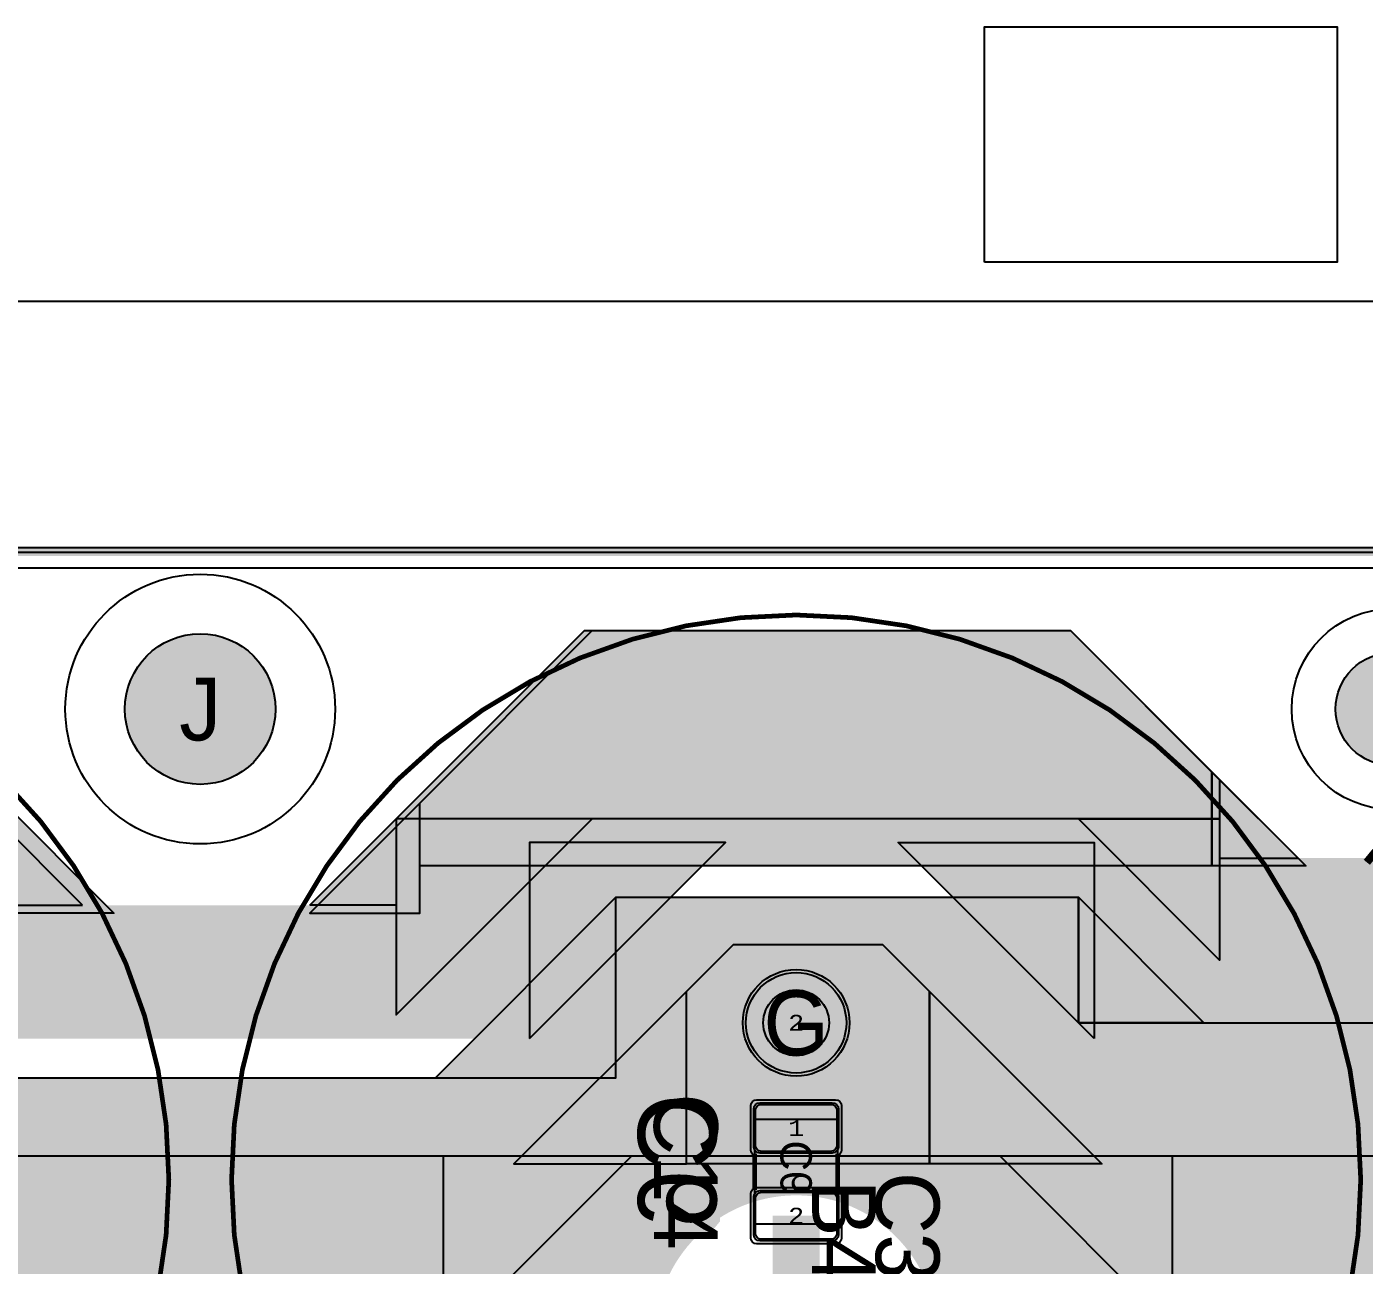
# Model space of a CAD drawing. Extents: x -2 to 260, y -54 to 137.
# Drawn here: x 102.47 to 145.11, y 97.27 to 136.75 of the extents above; entities that cross this region are included whole.
import ezdxf
from ezdxf.enums import TextEntityAlignment as Align

# ---------------------------------------------------------------- set-up
doc = ezdxf.new("R2010")
doc.units = 0
doc.header["$MEASUREMENT"] = 0
for name, color, linetype in [('ASSEMBLY_OUTLINES_BTM', 191, 'CONTINUOUS'), ('ASSEMBLY_OUTLINES_TOP', 102, 'CONTINUOUS'), ('ASSEMBLY_PART_NUMBERS_BTM', 191, 'CONTINUOUS'), ('ASSEMBLY_PART_NUMBERS_TOP', 102, 'CONTINUOUS'), ('ASSEMBLY_REF_DES_BTM', 191, 'CONTINUOUS'), ('ASSEMBLY_REF_DES_TOP', 102, 'CONTINUOUS'), ('BOARD_OUTLINE', 10, 'CONTINUOUS'), ('DRILL_DRAWING', 21, 'CONTINUOUS'), ('GENERATED_SILKSCREEN_BTM', 255, 'CONTINUOUS'), ('GENERATED_SILKSCREEN_TOP', 140, 'CONTINUOUS'), ('MANUFACTURING_OUTLINES', 10, 'CONTINUOUS'), ('MOUNTING_HOLE_PADS_LAYER14', 150, 'CONTINUOUS'), ('MOUNTING_HOLE_PADS_LAYER15', 230, 'CONTINUOUS'), ('MOUNTING_HOLES_LAYER_BOT17', 42, 'CONTINUOUS'), ('MOUNTING_HOLES_LAYER_TOP', 42, 'CONTINUOUS'), ('PART_HOLES_LAYER_BOTTOM', 30, 'CONTINUOUS'), ('PART_HOLES_LAYER_TOP', 30, 'CONTINUOUS'), ('PART_PADS_LAYER_BOTTOM', 230, 'CONTINUOUS'), ('PART_PADS_LAYER_TOP', 150, 'CONTINUOUS'), ('PART_PADS_SMD_BTM', 230, 'CONTINUOUS'), ('PIN_NUMBERS_BTM', 8, 'CONTINUOUS'), ('PIN_NUMBERS_TOP', 8, 'CONTINUOUS'), ('PLACEMENT_OUTLINES_BTM', 222, 'CONTINUOUS'), ('PLACEMENT_OUTLINES_TOP', 130, 'CONTINUOUS'), ('PLANE_DATA_LAYER_BOTTOM', 230, 'CONTINUOUS'), ('PLANE_DATA_LAYER_TOP', 150, 'CONTINUOUS'), ('PLANE_SHAPES_LAYER_BOTTOM', 230, 'CONTINUOUS'), ('PLANE_SHAPES_LAYER_TOP', 150, 'CONTINUOUS'), ('ROUTE_BORDER', 151, 'CONTINUOUS'), ('SILKSCREEN_OUTLINES_BTM', 211, 'CONTINUOUS'), ('SILKSCREEN_OUTLINES_TOP', 150, 'CONTINUOUS'), ('SILKSCREEN_REF_DES_BTM', 211, 'CONTINUOUS'), ('SOLDERMASK_PADS_BTM', 102, 'CONTINUOUS'), ('SOLDERMASK_PADS_TOP', 102, 'CONTINUOUS'), ('SOLDERPASTE_PADS_BTM', 254, 'CONTINUOUS'), ('TRACES_LAYER_BOTTOM', 230, 'CONTINUOUS')]:
    doc.layers.add(name, color=color, linetype=linetype)
doc.styles.add('COURIER_NEW', font='COUR.TTF')
doc.styles.add('VERIBEST_GERBER_0', font='txt')

msp = doc.modelspace()

# ---------------------------------------------------------------- hatches: boundary and pattern name
at = {"layer": 'MOUNTING_HOLES_LAYER_BOT17'}
h = msp.add_hatch(color=256, dxfattribs=at)
edge = h.paths.add_edge_path()
edge.add_arc((108, 115), 2.4, 0, 360)
h = msp.add_hatch(color=256, dxfattribs=at)
edge = h.paths.add_edge_path()
edge.add_arc((146, 115), 1.8, 0, 360)
at = {"layer": 'MOUNTING_HOLES_LAYER_TOP'}
h = msp.add_hatch(color=256, dxfattribs=at)
edge = h.paths.add_edge_path()
edge.add_arc((108, 115), 2.4, 0, 360)
h = msp.add_hatch(color=256, dxfattribs=at)
edge = h.paths.add_edge_path()
edge.add_arc((146, 115), 1.8, 0, 360)
at = {"layer": 'PART_HOLES_LAYER_BOTTOM'}
h = msp.add_hatch(color=256, dxfattribs=at)
edge = h.paths.add_edge_path()
edge.add_arc((127, 105), 1.05, 0, 360)
at = {"layer": 'PART_HOLES_LAYER_TOP'}
h = msp.add_hatch(color=256, dxfattribs=at)
edge = h.paths.add_edge_path()
edge.add_arc((127, 105), 1.05, 0, 360)
at = {"layer": 'PLANE_DATA_LAYER_BOTTOM'}
h = msp.add_hatch(color=256, dxfattribs=at)
h.paths.add_polyline_path([(223.75, 117.718438), (223.749998, 107.53156), (223.749998, 107.531559, -0.198909956), (223.72768, 107.477678), (219.772322, 103.52232, -0.198913366), (219.71844, 103.500002), (199.53156, 103.500002, -0.198913366), (199.477678, 103.52232), (191.500002, 111.499998, 0.207684346), (191.499996, 111.5), (156.250004, 111.5, 0.207684346), (156.249998, 111.499998), (151.772321, 107.022318, -0.198913366), (151.718439, 107), (140.531562, 107, -0.198913366), (140.47768, 107.022318), (136.000002, 111.499998, 0.207684346), (135.999996, 111.5), (120.500004, 111.5, 0.207684346), (120.499998, 111.499998), (114.272321, 105.272318, -0.198913366), (114.218439, 105.25), (101.531562, 105.25, -0.198913366), (101.47768, 105.272318), (95.250002, 111.499998, 0.207684346), (95.249996, 111.5), (80.500004, 111.5, 0.207684346), (80.499998, 111.499998), (75.772321, 106.772318, -0.198913366), (75.718439, 106.75), (64.531562, 106.75, -0.198913366), (64.47768, 106.772318), (59.750002, 111.499998, 0.207684346), (59.749996, 111.5), (19.250004, 111.5, 0.207684346), (19.249998, 111.499998), (10.500002, 102.750002), (10.5, 102.749996), (10.5, 33.000004), (10.500003, 32.999999), (15.749998, 27.750002, 0.207684346), (15.750004, 27.75), (78.46844, 27.749998, -0.198913366), (78.522322, 27.72768), (82.72768, 23.522322, -0.198909956), (82.749998, 23.468441), (82.749998, 23.46844), (82.75, 12.5762, -0.414213562), (82.6738, 12.5), (79.5762, 12.5, -0.414213562), (79.5, 12.5762), (79.5, 17.499996), (79.499997, 17.500001), (76.000002, 20.999998, 0.207684346), (75.999996, 21), (10.53156, 21.000002, -0.198913366), (10.477678, 21.02232), (4.52232, 26.977678, -0.198909956), (4.500002, 27.031559), (4.500002, 103.718441, -0.198909956), (4.52232, 103.772322), (18.227678, 117.47768, -0.198913366), (18.28156, 117.499998), (59.71844, 117.499998, -0.198913366), (59.772322, 117.47768), (66.999998, 110.250002, 0.207684346), (67.000004, 110.25), (73.249996, 110.25, 0.207684346), (73.250002, 110.250002), (80.477678, 117.47768, -0.198913366), (80.53156, 117.499998), (95.46844, 117.499998, -0.198913366), (95.522322, 117.47768), (104.249998, 108.750002, 0.207684346), (104.250004, 108.75), (111.499996, 108.75, 0.207684346), (111.500002, 108.750002), (120.227678, 117.47768, -0.198913366), (120.28156, 117.499998), (135.71844, 117.499998, -0.198913366), (135.772322, 117.47768), (142.999998, 110.250002, 0.207684346), (143.000004, 110.25), (149.249996, 110.25, 0.207684346), (149.250002, 110.250002), (156.477678, 117.47768, -0.198913366), (156.53156, 117.499998), (192.46844, 117.499998, -0.198913366), (192.522322, 117.47768), (201.249998, 108.750002, 0.207684346), (201.250004, 108.75), (208.999996, 108.75, 0.207684346), (209.000002, 108.750002), (211.499998, 111.249998), (211.5, 111.250004), (211.500002, 117.71844), (211.500002, 117.718441, -0.198909956), (211.52232, 117.772322), (212.477678, 118.72768, -0.198913366), (212.53156, 118.749998), (222.71844, 118.749998, -0.198913366), (222.772322, 118.72768), (223.727682, 117.77232, -0.198909956), (223.75, 117.718439)], flags=0)
h.paths.add_polyline_path([(81.82, 12.84, 0.414213562), (82.52, 13.54), (82.52, 14.84, 0.414213562), (81.82, 15.54), (80.52, 15.54, 0.414213562), (79.82, 14.84), (79.82, 13.54, 0.414213562), (80.52, 12.84)], flags=0)
h.paths.add_polyline_path([(81.82, 16.65, 0.414213562), (82.52, 17.35), (82.52, 18.65, 0.414213562), (81.82, 19.35), (80.52, 19.35, 0.414213562), (79.82, 18.65), (79.82, 17.35, 0.414213562), (80.52, 16.65)], flags=0)
h.paths.add_polyline_path([(81.82, 20.46, 0.414213562), (82.52, 21.16), (82.52, 22.46, 0.414213562), (81.82, 23.16), (80.52, 23.16, 0.414213562), (79.82, 22.46), (79.82, 21.16, 0.414213562), (80.52, 20.46)], flags=0)
h.paths.add_polyline_path([(216.15, 111, -1), (219.15, 111, -1)], flags=0)
h.paths.add_polyline_path([(216.15, 116.5, -1), (219.15, 116.5, -1)], flags=0)
h.paths.add_polyline_path([(220.35, 111, -1), (223.35, 111, -1)], flags=0)
h.paths.add_polyline_path([(220.35, 116.5, -1), (223.35, 116.5, -1)], flags=0)
h = msp.add_hatch(color=256, dxfattribs=at)
h.paths.add_polyline_path([(191.25, 106.968438), (191.249998, 96.03156), (191.249998, 96.031559, -0.198909956), (191.22768, 95.977678), (190.022322, 94.77232, -0.198913366), (189.96844, 94.750002), (177.031562, 94.75, -0.198913366), (176.97768, 94.772318), (171.000002, 100.749998, 0.207684346), (170.999996, 100.75), (166.9262, 100.75, -0.414213562), (166.85, 100.8262), (166.85, 102, 0.414213562), (166.15, 102.7), (163.85, 102.7, 0.414213562), (163.15, 102), (163.15, 100.8262, -0.414213562), (163.0738, 100.75), (159.250004, 100.75, 0.207684346), (159.249998, 100.749998), (153.772321, 95.272318, -0.198913366), (153.718439, 95.25), (139.031562, 95.25, -0.198913366), (138.97768, 95.272318), (133.500002, 100.749998, 0.207684346), (133.499996, 100.75), (128.893236, 100.75, -0.414213562), (128.817036, 100.8262), (128.817036, 100.826201, -0.073248693), (128.820272, 100.848171, 0.073250446), (128.85, 101.05), (128.85, 102.25, 0.414213562), (128.15, 102.95), (127.916493, 102.95, -0.803254448), (127.884402, 103.095313, 4.528129598), (126.115598, 103.095313, -0.803254448), (126.083507, 102.95), (125.85, 102.95, 0.414213562), (125.15, 102.25), (125.15, 101.05, 0.073250446), (125.179728, 100.848171, -0.073248693), (125.182964, 100.826201), (125.182964, 100.8262, -0.414213562), (125.106764, 100.75), (121.750004, 100.75, 0.207684346), (121.749998, 100.749998), (115.772321, 94.772318, -0.198913366), (115.718439, 94.75), (99.781562, 94.75, -0.198913366), (99.72768, 94.772318), (93.750002, 100.749998, 0.207684346), (93.749996, 100.75), (90.9262, 100.75, -0.414213562), (90.85, 100.8262), (90.85, 102, 0.414213562), (90.15, 102.7), (87.85, 102.7, 0.414213562), (87.15, 102), (87.15, 100.8262, -0.414213562), (87.0738, 100.75), (83.500004, 100.75, 0.207684346), (83.499998, 100.749998), (77.522321, 94.772318, -0.198913366), (77.468439, 94.75), (61.031562, 94.75, -0.198913366), (60.97768, 94.772318), (55.000002, 100.749998, 0.207684346), (54.999996, 100.75), (52.893236, 100.75, -0.414213562), (52.817036, 100.8262), (52.817036, 100.826201, -0.073248693), (52.820272, 100.848171, 0.073250446), (52.85, 101.05), (52.85, 102.25, 0.414213562), (52.15, 102.95), (51.916493, 102.95, -0.803254448), (51.884402, 103.095313, 4.528129598), (50.115598, 103.095313, -0.803254448), (50.083507, 102.95), (49.85, 102.95, 0.414213562), (49.15, 102.25), (49.15, 101.05, 0.073250446), (49.179728, 100.848171, -0.073248693), (49.182964, 100.826201), (49.182964, 100.8262, -0.414213562), (49.106764, 100.75), (46.500004, 100.75, 0.207684346), (46.499998, 100.749998), (39.250002, 93.500002), (39.25, 93.499996), (39.250003, 86.190265), (39.250003, 86.190264, -0.535776083), (39.144366, 86.11998, 1.502987551), (39.144365, 75.88002, -0.535776083), (39.250002, 75.809736), (39.250002, 75.809735), (39.25, 69.000004), (39.250003, 68.999999), (46.999998, 61.250002, 0.207684346), (47.000004, 61.25), (49.0738, 61.25, -0.414213562), (49.15, 61.1738), (49.15, 60, 0.414213562), (49.85, 59.3), (52.15, 59.3, 0.414213562), (52.85, 60), (52.85, 61.173799, -0.414213562), (52.9262, 61.249999), (64.449099, 61.249998), (64.96844, 61.249998, -0.198913366), (65.022322, 61.22768), (79.22768, 47.022322, -0.198909956), (79.249998, 46.968441), (79.249998, 46.96844), (79.25, 32.8262, -0.414213562), (79.1738, 32.75), (16.78156, 32.750002, -0.198913366), (16.727678, 32.77232), (14.02232, 35.477678, -0.198909956), (14.000002, 35.531559), (14.000002, 100.71844, -0.198909956), (14.02232, 100.772321), (22.227678, 108.97768, -0.198913366), (22.28156, 108.999998), (58.71844, 108.999998, -0.198913366), (58.772322, 108.97768), (63.499998, 104.250002, 0.207684346), (63.500004, 104.25), (76.249996, 104.25, 0.207684346), (76.250002, 104.250002), (80.977679, 108.977682, -0.198913366), (81.031561, 109), (94.718438, 109, -0.198913366), (94.77232, 108.977682), (100.499998, 103.250002, 0.207684346), (100.500004, 103.25), (115.499996, 103.25, 0.207684346), (115.500002, 103.250002), (121.227679, 108.977682, -0.198913366), (121.281561, 109), (135.968438, 109, -0.198913366), (136.02232, 108.977682), (139.999998, 105.000002, 0.207684346), (140.000004, 105), (152.249996, 105, 0.207684346), (152.250002, 105.000002), (156.227679, 108.977682, -0.198913366), (156.281561, 109), (162.9, 109), (189.21844, 108.999998, -0.198913366), (189.272322, 108.97768), (191.227682, 107.02232, -0.198909956), (191.25, 106.968439)], flags=0)
h.paths.add_polyline_path([(30, 40, -1), (41, 40, -1)], flags=0)
h.paths.add_polyline_path([(48.9, 57, -1), (53.1, 57, -1)], flags=0)
h.paths.add_polyline_path([(64.449099, 48, -1), (75.550901, 48, -1)], flags=0)
h.paths.add_polyline_path([(86.9, 105, -1), (91.1, 105, -1)], flags=0)
h.paths.add_polyline_path([(162.9, 105, -1), (167.1, 105, -1)], flags=0)
for points in [[(127, 105), (125.461194, 106.538806)], [(127, 105), (128.538806, 106.538806)], [(127, 105), (125.368488, 103.559856)], [(127, 105), (128.631512, 103.559856)], [(126.025, 102.075), (125.301144, 102.798856)], [(127.975, 102.075), (128.698856, 102.798856)], [(126.025, 101.225), (125.0738, 101.179723)], [(127.975, 101.225), (128.9262, 101.179704)]]:
    msp.add_hatch(color=256, dxfattribs=at).paths.add_polyline_path(points, is_closed=False, flags=0)
at = {"layer": 'PLANE_DATA_LAYER_TOP'}
h = msp.add_hatch(color=256, dxfattribs=at)
h.paths.add_polyline_path([(236.500002, 105.531564, -0.198909956), (236.477684, 105.477683), (234.022322, 103.02232, -0.198913366), (233.96844, 103.000002), (184.281562, 103, -0.198913366), (184.22768, 103.022318), (177.250002, 109.999998, 0.207684346), (177.249996, 110), (161.750004, 110, 0.207684346), (161.749998, 109.999998), (156.272321, 104.522318, -0.198913366), (156.218439, 104.5), (136.531562, 104.5, -0.198913366), (136.47768, 104.522318), (131.000002, 109.999998, 0.207684346), (130.999996, 110), (124.000004, 110, 0.207684346), (123.999998, 109.999998), (118.522321, 104.522318, -0.198913366), (118.468439, 104.5), (98.781562, 104.5, -0.198913366), (98.72768, 104.522318), (93.250002, 109.999998, 0.207684346), (93.249996, 110), (86.000004, 110, 0.207684346), (85.999998, 109.999998), (80.522321, 104.522318, -0.198913366), (80.468439, 104.5), (60.781562, 104.5, -0.198913366), (60.72768, 104.522318), (54.250002, 110.999998, 0.207684346), (54.249996, 111), (28.000004, 111, 0.207684346), (27.999998, 110.999998), (19.000002, 102.000002), (19, 101.999996), (19, 43.500004), (19.000003, 43.499999), (27.749998, 34.750002, 0.207684346), (27.750004, 34.75), (81.96844, 34.749998, -0.198913366), (82.022322, 34.72768), (87.97768, 28.772322, -0.198909956), (87.999998, 28.718441), (87.999998, 28.71844), (88, 12.5762, -0.414213562), (87.9238, 12.5), (84.5762, 12.5, -0.414213562), (84.5, 12.5762), (84.5, 25.999996), (84.499997, 26.000001), (81.750002, 28.749998, 0.207684346), (81.749996, 28.75), (17.28156, 28.750002, -0.198913366), (17.227678, 28.77232), (11.27232, 34.727678, -0.198909956), (11.250002, 34.781559), (11.250002, 109.718441, -0.198909956), (11.27232, 109.772322), (18.977679, 117.477682, -0.198913366), (19.031561, 117.5), (60.46844, 117.499998, -0.198913366), (60.522322, 117.47768), (67.999998, 110.000002, 0.207684346), (68.000004, 110), (72.499996, 110, 0.207684346), (72.500002, 110.000002), (79.977678, 117.47768, -0.198913366), (80.03156, 117.499998), (96.21844, 117.499998, -0.198913366), (96.272322, 117.47768), (105.249998, 108.500002, 0.207684346), (105.250004, 108.5), (111.499996, 108.5, 0.207684346), (111.500002, 108.500002), (120.477678, 117.47768, -0.198913366), (120.53156, 117.499998), (135.71844, 117.499998, -0.198913366), (135.772322, 117.47768), (143.249998, 110.000002, 0.207684346), (143.250004, 110), (148.749996, 110, 0.207684346), (148.750002, 110.000002), (156.227678, 117.47768, -0.198913366), (156.28156, 117.499998), (192.46844, 117.499998, -0.198913366), (192.522322, 117.47768), (202.749998, 107.250002, 0.207684346), (202.750004, 107.25), (226.999996, 107.25, 0.207684346), (227.000002, 107.250002), (228.499998, 108.749998), (228.5, 108.750004), (228.500002, 117.71844), (228.500002, 117.718441, -0.198909956), (228.52232, 117.772322), (229.477678, 118.72768, -0.198913366), (229.53156, 118.749998), (235.46844, 118.749998, -0.198913366), (235.522322, 118.72768), (236.47768, 117.772322, -0.198909956), (236.499998, 117.718441), (236.499998, 117.71844), (236.500002, 105.531565)], flags=0)
h.paths.add_polyline_path([(84.9, 14.19, -1), (87.6, 14.19, -1)], flags=0)
h.paths.add_polyline_path([(84.9, 18, -1), (87.6, 18, -1)], flags=0)
h.paths.add_polyline_path([(84.9, 21.81, -1), (87.6, 21.81, -1)], flags=0)
h.paths.add_polyline_path([(228.75, 111, -1), (231.75, 111, -1)], flags=0)
h.paths.add_polyline_path([(228.75, 116.5, -1), (231.75, 116.5, -1)], flags=0)
h.paths.add_polyline_path([(232.95, 111, -1), (235.95, 111, -1)], flags=0)
h.paths.add_polyline_path([(232.95, 116.5, -1), (235.95, 116.5, -1)], flags=0)
h = msp.add_hatch(color=256, dxfattribs=at)
h.paths.add_polyline_path([(256.75, 69.0762, -0.414213562), (256.6738, 69), (217.28156, 69.000002, -0.198913366), (217.227678, 69.02232), (212.250002, 73.999998, 0.207684346), (212.249996, 74), (207.000004, 74, 0.207684346), (206.999998, 73.999998), (203.022321, 70.022318, -0.198913366), (202.968439, 70), (194.250004, 70, 0.207684346), (194.249998, 69.999998), (191.000002, 66.750002), (191, 66.749996), (190.999998, 50.03156), (190.999998, 50.031559, -0.198909956), (190.97768, 49.977678), (189.272322, 48.27232, -0.198913366), (189.21844, 48.250002), (151.316201, 48.25, -0.396375402), (151.240144, 48.321533, 0.969816636), (140.75, 48), (140.75, 47.999999, 0.169411863), (141.889093, 44.734583, -0.169411131), (141.905626, 44.687188), (141.905626, 44.687187, -0.198909956), (141.883308, 44.633306), (141.272322, 44.02232, -0.198913366), (141.21844, 44.000002), (111.601695, 44, -0.683758196), (111.550167, 44.132336, 0.210053478), (113.25, 47.999999), (113.25, 48, 1.564143144), (104.59963, 44.000002), (104.599633, 44, -0.307107077), (104.647644, 43.929206), (104.647644, 43.929205, -0.198909956), (104.625326, 43.875324), (98.000002, 37.250002), (98, 37.249996), (98, 12.5762, -0.414213562), (97.9238, 12.5), (94.8262, 12.5, -0.414213562), (94.75, 12.5762), (94.75, 30.249996), (94.749997, 30.250001), (85.000002, 39.999998, 0.207684346), (84.999996, 40), (40.825655, 40, -0.410029908), (40.749463, 40.07511, 0.545155528), (33.263933, 44.75, 0.208175495), (30.499999, 41.600779, 0.074019), (30.250537, 40.07511, -0.410029908), (30.174345, 40), (27.53156, 40.000002, -0.198913366), (27.477678, 40.02232), (22.77232, 44.727678, -0.198909956), (22.750002, 44.781559), (22.750002, 100.46844, -0.198909956), (22.77232, 100.522321), (29.477679, 107.227682, -0.198913366), (29.531561, 107.25), (31.75, 107.25), (46.25, 107.249998), (50.8488, 107.249998, -0.414213562), (50.925, 107.173798), (50.925, 107.170941, -0.393991976), (50.854094, 107.094925, 28.750872735), (51.145906, 107.094925, -0.393991976), (51.075, 107.170941), (51.075, 107.173798, -0.414213562), (51.1512, 107.249998), (52.71844, 107.249998, -0.198913366), (52.772322, 107.22768), (59.499998, 100.500002, 0.207684346), (59.500004, 100.5), (80.499996, 100.5, 0.207684346), (80.500002, 100.500002), (84.5, 104.500001), (86.9, 106.900002), (87.477678, 107.47768, -0.198913366), (87.53156, 107.499998), (91.71844, 107.499998, -0.198913366), (91.772322, 107.47768), (95.06, 104.190001), (98.749998, 100.500002, 0.207684346), (98.750004, 100.5), (117.999996, 100.5, 0.207684346), (118.000002, 100.500002), (122.5, 105.000001), (124.9, 107.400002), (124.977678, 107.47768, -0.198913366), (125.03156, 107.499998), (129.71844, 107.499998, -0.198913366), (129.772322, 107.47768), (136.749998, 100.500002, 0.207684346), (136.750004, 100.5), (156.749996, 100.5, 0.207684346), (156.750002, 100.500002), (160.5, 104.250001), (160.75, 104.500001), (162.9, 106.650002), (163.727678, 107.47768, -0.198913366), (163.78156, 107.499998), (172.96844, 107.499998, -0.198913366), (173.022322, 107.47768), (173.75, 106.750002), (184.5, 96.000001), (193.5, 87), (193.749998, 86.750002, 0.207684346), (193.750004, 86.75), (209.999996, 86.75, 0.207684346), (210.000002, 86.750002), (211.999998, 88.749998), (212, 88.750004), (212.000002, 97.46844), (212.000002, 97.468441, -0.198909956), (212.02232, 97.522322), (212.477678, 97.97768, -0.198913366), (212.53156, 97.999998), (214.96844, 97.999998, -0.198913366), (215.022322, 97.97768), (215.47768, 97.522322, -0.198909956), (215.499998, 97.468441), (215.499998, 97.46844), (215.5, 88.750004), (215.500003, 88.749999), (217.499998, 86.750002, 0.207684346), (217.500004, 86.75), (231.999996, 86.75, 0.207684346), (232.000002, 86.750002), (244.977678, 99.72768, -0.198913366), (245.03156, 99.749998), (250.71844, 99.749998, -0.198913366), (250.772322, 99.72768), (251.22768, 99.272322, -0.198909956), (251.249998, 99.218441), (251.249998, 94.531559, -0.198909956), (251.22768, 94.477678), (250.772322, 94.02232, -0.198913366), (250.71844, 94.000002), (248.500004, 94, 0.207684346), (248.499998, 93.999998), (243.750002, 89.250002), (243.75, 89.249996), (243.75, 82.500004), (243.750003, 82.499999), (245.1, 81.150001), (247.499998, 78.750002, 0.207684346), (247.500004, 78.75), (256.6738, 78.75, -0.414213562), (256.75, 78.6738)], flags=0)
h.paths.add_polyline_path([(31.75, 81, -1), (42.25, 81, -1)], flags=0)
h.paths.add_polyline_path([(48.9, 57, -1), (53.1, 57, -1)], flags=0)
h.paths.add_polyline_path([(46.5, 95, -1), (55.5, 95, -1)], flags=0)
h.paths.add_polyline_path([(46.25, 67, -1), (55.75, 67, -1)], flags=0)
h.paths.add_polyline_path([(64.75, 81, -1), (75.25, 81, -1)], flags=0)
h.paths.add_polyline_path([(64.511376, 48, -1), (75.488624, 48, -1)], flags=0)
h.paths.add_polyline_path([(86.9, 57, -1), (91.1, 57, -1)], flags=0)
h.paths.add_polyline_path([(86.9, 105, -1), (91.1, 105, -1)], flags=0)
h.paths.add_polyline_path([(84.5, 67, -1), (93.5, 67, -1)], flags=0)
h.paths.add_polyline_path([(84.5, 95, -1), (93.5, 95, -1)], flags=0)
h.paths.add_polyline_path([(95.06, 14.19, -1), (97.76, 14.19, -1)], flags=0)
h.paths.add_polyline_path([(95.06, 18, -1), (97.76, 18, -1)], flags=0)
h.paths.add_polyline_path([(95.06, 21.81, -1), (97.76, 21.81, -1)], flags=0)
h.paths.add_polyline_path([(102.75, 81, -1), (113.25, 81, -1)], flags=0)
h.paths.add_polyline_path([(124.9, 57, -1), (129.1, 57, -1)], flags=0)
h.paths.add_polyline_path([(124.9, 105, -1), (129.1, 105, -1)], flags=0)
h.paths.add_polyline_path([(122.5, 67, -1), (131.5, 67, -1)], flags=0)
h.paths.add_polyline_path([(122.5, 95, -1), (131.5, 95, -1)], flags=0)
h.paths.add_polyline_path([(140.75, 81, -1), (151.25, 81, -1)], flags=0)
h.paths.add_polyline_path([(162.9, 57, -1), (167.1, 57, -1)], flags=0)
h.paths.add_polyline_path([(162.9, 105, -1), (167.1, 105, -1)], flags=0)
h.paths.add_polyline_path([(160.75, 95, -1), (169.25, 95, -1)], flags=0)
h.paths.add_polyline_path([(160.5, 67, -1), (169.5, 67, -1)], flags=0)
h.paths.add_polyline_path([(173.75, 81, -1), (184.25, 81, -1)], flags=0)
h.paths.add_polyline_path([(188.6, 48.8, 0.414213562), (189.5, 49.7), (189.5, 52.3, 0.414213562), (188.6, 53.2), (185.4, 53.2, 0.414213562), (184.5, 52.3), (184.5, 49.7, 0.414213562), (185.4, 48.8)], flags=0)
h.paths.add_polyline_path([(188.6, 56.3, 0.414213562), (189.5, 57.2), (189.5, 59.8, 0.414213562), (188.6, 60.7), (185.4, 60.7, 0.414213562), (184.5, 59.8), (184.5, 57.2, 0.414213562), (185.4, 56.3)], flags=0)
h.paths.add_polyline_path([(188.6, 63.55, 0.414213562), (189.5, 64.45), (189.5, 67.05, 0.414213562), (188.6, 67.95), (185.4, 67.95, 0.414213562), (184.5, 67.05), (184.5, 64.45, 0.414213562), (185.4, 63.55)], flags=0)
h.paths.add_polyline_path([(195.913742, 73.56043, 0.233034355), (196.5, 74.749999), (196.5, 74.75, 1), (193.5, 74.75), (193.5, 74.749999, 0.233034355), (194.086258, 73.56043, -0.492832038), (194.086258, 73.43957, 0.233034355), (193.5, 72.250001), (193.5, 72.25, 1), (196.5, 72.25), (196.5, 72.250001, 0.233034355), (195.913742, 73.43957, -0.492832038)], flags=0)
h.paths.add_polyline_path([(212.2, 90.25, -1), (215.2, 90.25, -1)], flags=0)
h.paths.add_polyline_path([(212.2, 95.75, -1), (215.2, 95.75, -1)], flags=0)
h.paths.add_polyline_path([(218.75, 71, -1), (222.25, 71, -1)], flags=0)
h.paths.add_polyline_path([(246.6, 97.575, -1), (250.4, 97.575, -1)], flags=0)
h.paths.add_polyline_path([(247.75, 76.95, -1), (250.75, 76.95, -1)], flags=0)
h.paths.add_polyline_path([(249.312143, 71.584474, 3.137153567), (249.312143, 72.915526, -0.516570245), (249.187857, 72.915526, 0.516575837), (247.312143, 72.915526, -0.516570245), (247.187857, 72.915526, 3.137153567), (247.187857, 71.584474, -0.516570245), (247.312143, 71.584474, 0.516575837), (249.187857, 71.584474, -0.516570245)], flags=0)
h.paths.add_polyline_path([(253.25, 76.95, -1), (256.25, 76.95, -1)], flags=0)
for points in [[(127, 105), (125.461194, 106.538806)], [(127, 105), (128.538806, 106.538806)], [(127, 105), (125.461194, 103.461194)], [(127, 105), (128.538806, 103.461194)]]:
    msp.add_hatch(color=256, dxfattribs=at).paths.add_polyline_path(points, is_closed=False, flags=0)
at = {"layer": 'PLANE_SHAPES_LAYER_BOTTOM'}
for points in [[(140.5, 111.5), (114.25, 111.5), (120.25, 117.5), (135.75, 117.5), (140.5, 112.75)], [(143, 110.25), (140.5, 112.75), (140.5, 110.25)], [(104.25, 108.75), (101.5, 111.5), (101.5, 108.75)], [(111.5, 108.75), (114.25, 111.5), (114.25, 108.75)], [(114.25, 111.5), (114.25, 105.25), (120.5, 111.5)], [(140.5, 111.5), (140.5, 107), (136, 111.5)], [(191.25, 100.75), (14, 100.75), (22.25, 109), (58.75, 109), (59.75, 108), (59.75, 104.25), (81, 104.25), (81, 109), (94.75, 109), (94.75, 103.25), (121.25, 103.25), (121.25, 109), (136, 109), (136, 105), (156.25, 105), (156.25, 109), (189.25, 109), (191.25, 107)], [(121.25, 109), (115.5, 103.25), (121.25, 103.25)], [(136, 109), (140, 105), (136, 105)], [(115.75, 94.75), (121.75, 100.75), (115.75, 100.75)], [(133.5, 100.75), (139, 95.25), (139, 100.75)]]:
    msp.add_hatch(color=256, dxfattribs=at).paths.add_polyline_path(points, flags=0)
at = {"layer": 'PLANE_SHAPES_LAYER_TOP'}
for points in [[(140.25, 110), (115, 110), (115, 112), (120.5, 117.5), (135.75, 117.5), (140.25, 113)], [(140.25, 113), (143.25, 110), (140.25, 110)], [(101.5, 112.25), (105.25, 108.5), (101.5, 108.5)], [(115, 112), (111.5, 108.5), (115, 108.5)], [(118.5, 104.5), (124.75, 110.75), (118.5, 110.75)], [(136.5, 104.5), (130.25, 110.75), (136.5, 110.75)], [(131.25, 100.5), (123.5, 100.5), (123.5, 106), (125, 107.5), (129.75, 107.5), (131.25, 106)], [(123.5, 106), (118, 100.5), (123.5, 100.5)], [(131.25, 106), (136.75, 100.5), (131.25, 100.5)]]:
    msp.add_hatch(color=256, dxfattribs=at).paths.add_polyline_path(points, flags=0)
h = msp.add_hatch(color=256, dxfattribs=at)
h.paths.add_polyline_path([(191, 50), (189.25, 48.25), (151.244044, 48.25, 1.382370896), (141.931678, 44.681678), (141.25, 44), (111.400368, 44, 2.720293875), (104.599632, 44), (103.5, 44), (98, 38.5), (98, 44.75), (87.75, 44.75), (87.75, 40), (40.75, 40, 0.00011719), (40.749999, 40.002461, 0.549651854), (33.263932, 44.75), (22.75, 44.75), (22.75, 100.5), (180, 100.5), (180, 97.5), (183, 97.5), (191, 89.5)], flags=0)
h.paths.add_polyline_path([(31.75, 81, -1), (42.25, 81, -1)], flags=0)
h.paths.add_polyline_path([(46.5, 95, -1), (55.5, 95, -1)], flags=0)
h.paths.add_polyline_path([(46.25, 67, -1), (55.75, 67, -1)], flags=0)
h.paths.add_polyline_path([(64.75, 81, -1), (75.25, 81, -1)], flags=0)
h.paths.add_polyline_path([(64.511376, 48, -1), (75.488624, 48, -1)], flags=0)
h.paths.add_polyline_path([(84.5, 67, -1), (93.5, 67, -1)], flags=0)
h.paths.add_polyline_path([(84.5, 95, -1), (93.5, 95, -1)], flags=0)
h.paths.add_polyline_path([(102.75, 81, -1), (113.25, 81, -1)], flags=0)
h.paths.add_polyline_path([(122.5, 67, -1), (131.5, 67, -1)], flags=0)
h.paths.add_polyline_path([(122.5, 95, -1), (131.5, 95, -1)], flags=0)
h.paths.add_polyline_path([(140.75, 81, -1), (151.25, 81, -1)], flags=0)
h.paths.add_polyline_path([(160.75, 95, -1), (169.25, 95, -1)], flags=0)
h.paths.add_polyline_path([(160.5, 67, -1), (169.5, 67, -1)], flags=0)
h.paths.add_polyline_path([(173.75, 81, -1), (184.25, 81, -1)], flags=0)

# ---------------------------------------------------------------- linework, layer by layer
at = {"layer": 'ASSEMBLY_OUTLINES_BTM'}
msp.add_lwpolyline([(125.68, 98.58), (125.68, 101.93), (128.32, 101.93), (128.32, 98.58)], close=True, dxfattribs=at)
at = {"layer": 'ASSEMBLY_OUTLINES_TOP'}
for points in [[(133, 129.25), (133, 136.75), (144.25, 136.75), (144.25, 129.25)], [(30.5, -7), (30.5, 128), (205.5, 128), (205.5, -7)], [(30.5, 42), (30.5, 120), (185.5, 120), (185.5, 42)]]:
    msp.add_lwpolyline(points, close=True, dxfattribs=at)
for centre in [(89, 100), (89, 100), (127, 100), (127, 100)]:
    msp.add_circle(centre, 18, dxfattribs=at)
at = {"layer": 'BOARD_OUTLINE', "const_width": 0.25}
msp.add_lwpolyline([(0, 1.5), (0, 118.5, -0.414213562), (1.5, 120), (258.5, 120, -0.414213562), (260, 118.5), (260, 1.5, -0.414213562), (258.5, 0), (1.5, 0, -0.414213562)], format="xyb", close=True, dxfattribs=at)
at = {"layer": 'GENERATED_SILKSCREEN_BTM', "const_width": 0.25}
for points in [[(124.44, 101.97), (124.0975, 102.39), (124.09, 102.4025), (124.08, 102.405), (124.07, 102.41), (124.0575, 102.4125), (122.3425, 102.4125), (122.33, 102.41), (122.32, 102.405), (122.315, 102.4), (122.31, 102.3975), (122.3025, 102.39), (121.96, 101.97), (121.9575, 101.9625), (121.955, 101.955), (121.9525, 101.9525), (121.95, 101.9425), (121.95, 101.1), (121.9525, 101.0875), (121.955, 101.0825), (121.9575, 101.075), (121.96, 101.0675), (122.3025, 100.645), (122.315, 100.635), (122.335, 100.63), (122.3475, 100.6325), (122.3625, 100.6375), (122.3725, 100.645), (122.3825, 100.6575), (122.39, 100.67), (122.3925, 100.6825), (122.3925, 100.695), (122.385, 100.705), (122.0525, 101.1175), (122.0525, 101.925), (122.3675, 102.31), (124.0325, 102.31), (124.3475, 101.925), (124.3475, 101.1175), (124.015, 100.705), (124.01, 100.695), (124.0075, 100.6825), (124.01, 100.67), (124.0175, 100.6575), (124.0275, 100.645), (124.04, 100.6375), (124.0525, 100.6325), (124.07, 100.63), (124.085, 100.635), (124.0975, 100.645), (124.44, 101.0675), (124.445, 101.0775), (124.4475, 101.08), (124.4475, 101.0875), (124.45, 101.09), (124.45, 101.0925), (124.45, 101.1), (124.45, 101.9425), (124.4475, 101.9525), (124.445, 101.9625), (124.44, 101.97)], [(121.96, 98.7075), (122.3025, 98.2875), (122.315, 98.275), (122.335, 98.2725), (122.3475, 98.275), (122.3625, 98.28), (122.3725, 98.2875), (122.3825, 98.3), (122.39, 98.3125), (122.3925, 98.325), (122.3925, 98.3375), (122.385, 98.3475), (122.0525, 98.7575), (122.0525, 99.5675), (122.3675, 99.9525), (123.265, 99.9525), (122.9875, 99.6125), (122.985, 99.6025), (122.9825, 99.5975), (122.9825, 99.595), (122.98, 99.595), (122.9775, 99.5825), (122.9775, 98.74), (122.98, 98.73), (122.9825, 98.7275), (122.9825, 98.725), (122.985, 98.7175), (122.9875, 98.7075), (123.3275, 98.2875), (123.335, 98.285), (123.3375, 98.28), (123.34, 98.2775), (123.345, 98.2775), (123.3625, 98.2725), (123.37, 98.27), (124.0575, 98.27), (124.07, 98.2725), (124.08, 98.2775), (124.09, 98.28), (124.0975, 98.2875), (124.44, 98.7075), (124.445, 98.72), (124.4475, 98.7225), (124.4475, 98.7275), (124.45, 98.7325), (124.45, 98.735), (124.45, 98.74), (124.45, 99.5825), (124.4475, 99.5925), (124.445, 99.6025), (124.44, 99.6125), (124.0975, 100.0325), (124.0925, 100.0375), (124.09, 100.0425), (124.0825, 100.0475), (124.065, 100.0525), (124.0575, 100.055), (122.3425, 100.055), (122.33, 100.0525), (122.32, 100.0475), (122.315, 100.0425), (122.31, 100.0375), (122.3025, 100.0325), (121.96, 99.6125), (121.9575, 99.6025), (121.955, 99.595), (121.9525, 99.5925), (121.95, 99.5825), (121.95, 98.74), (121.9525, 98.73), (121.9525, 98.7275), (121.955, 98.725), (121.9575, 98.7175), (121.96, 98.7075)], [(123.395, 99.9525), (124.0325, 99.9525), (124.3475, 99.5675), (124.3475, 98.76), (124.0325, 98.37), (123.395, 98.37), (123.0775, 98.76), (123.0775, 99.5675), (123.395, 99.9525)]]:
    msp.add_lwpolyline(points, dxfattribs=at)
at = {"layer": 'GENERATED_SILKSCREEN_BTM', "const_width": 0.15}
for points in [[(125.680005, 99.666164, 0.000011642), (125.679995, 99.666156), (125.679995, 100.833844, 0.000011642), (125.680005, 100.833836), (125.680005, 99.666164)], [(128.320005, 99.666156, 0.000011642), (128.319995, 99.666164), (128.319995, 100.833836, 0.000011642), (128.320005, 100.833844), (128.320005, 99.666156)]]:
    msp.add_lwpolyline(points, format="xyb", dxfattribs=at)
at = {"layer": 'GENERATED_SILKSCREEN_TOP', "const_width": 0.15}
for points in [[(71, 100, -1), (107, 100, -1)], [(71, 100, -1), (107, 100, -1)], [(109, 100, -1), (145, 100, -1)], [(109, 100, -1), (145, 100, -1)]]:
    msp.add_lwpolyline(points, format="xyb", close=True, dxfattribs=at)
at = {"layer": 'GENERATED_SILKSCREEN_TOP', "const_width": 0.254}
for points in [[(145.194256, 110.116016), (145.47264, 110.457392)], [(145.47264, 109.039056), (145.194256, 109.382464), (145.190192, 109.390592), (145.18816, 109.392624), (145.18816, 109.39872), (145.18816, 109.400752), (145.186128, 109.402784), (145.186128, 109.40888), (145.186128, 110.093664), (145.18816, 110.101792), (145.190192, 110.10992), (145.194256, 110.116016)], [(145.243024, 108.297376), (145.226768, 108.299408), (145.212544, 108.297376), (145.19832, 108.29128), (145.18816, 108.283152), (145.186128, 108.266896), (145.186128, 107.474416), (145.18816, 107.460192), (145.19832, 107.448), (145.212544, 107.441904), (145.226768, 107.439872), (145.243024, 107.441904)], [(145.226768, 105.47696), (145.212544, 105.474928), (145.200352, 105.464768), (145.194256, 105.450544), (145.192224, 105.43632), (145.194256, 105.422096), (145.200352, 105.409904), (145.212544, 105.399744), (145.226768, 105.39568), (145.842464, 105.39568)], [(145.842464, 105.47696), (145.226768, 105.47696)]]:
    msp.add_lwpolyline(points, dxfattribs=at)
at = {"layer": 'MANUFACTURING_OUTLINES'}
msp.add_lwpolyline([(260.150405, 1.5, -0.414213562), (258.5, -0.150405), (1.5, -0.150405, -0.414213562), (-0.150405, 1.5), (-0.150405, 118.5, -0.414213562), (1.5, 120.150405), (258.5, 120.150405, -0.414213562), (260.150405, 118.5)], format="xyb", close=True, dxfattribs=at)
at = {"layer": 'MOUNTING_HOLE_PADS_LAYER14'}
for centre, radius in [((108, 115), 4.3), ((146, 115), 3.2)]:
    msp.add_circle(centre, radius, dxfattribs=at)
at = {"layer": 'MOUNTING_HOLE_PADS_LAYER15'}
for centre, radius in [((108, 115), 4.3), ((146, 115), 3.2)]:
    msp.add_circle(centre, radius, dxfattribs=at)
at = {"layer": 'MOUNTING_HOLES_LAYER_BOT17'}
for centre, radius in [((108, 115), 2.4), ((146, 115), 1.8)]:
    msp.add_circle(centre, radius, dxfattribs=at)
at = {"layer": 'MOUNTING_HOLES_LAYER_TOP'}
for centre, radius in [((108, 115), 2.4), ((146, 115), 1.8)]:
    msp.add_circle(centre, radius, dxfattribs=at)
at = {"layer": 'PART_HOLES_LAYER_BOTTOM'}
msp.add_circle((127, 105), 1.05, dxfattribs=at)
at = {"layer": 'PART_HOLES_LAYER_TOP'}
msp.add_circle((127, 105), 1.05, dxfattribs=at)
at = {"layer": 'PART_PADS_LAYER_BOTTOM'}
msp.add_circle((127, 105), 1.6, dxfattribs=at)
at = {"layer": 'PART_PADS_LAYER_TOP'}
msp.add_circle((127, 105), 1.6, dxfattribs=at)
at = {"layer": 'PART_PADS_SMD_BTM'}
for points in [[(128.35, 101.05, -0.414213562), (128.15, 100.85), (125.85, 100.85, -0.414213562), (125.65, 101.05), (125.65, 102.25, -0.414213562), (125.85, 102.45), (128.15, 102.45, -0.414213562), (128.35, 102.25)], [(128.35, 98.25, -0.414213562), (128.15, 98.05), (125.85, 98.05, -0.414213562), (125.65, 98.25), (125.65, 99.45, -0.414213562), (125.85, 99.65), (128.15, 99.65, -0.414213562), (128.35, 99.45)]]:
    msp.add_lwpolyline(points, format="xyb", close=True, dxfattribs=at)
at = {"layer": 'PLACEMENT_OUTLINES_BTM'}
msp.add_lwpolyline([(125.68, 98.58), (125.68, 101.93), (128.32, 101.93), (128.32, 98.58)], close=True, dxfattribs=at)
at = {"layer": 'PLACEMENT_OUTLINES_TOP'}
for centre in [(89, 100), (127, 100)]:
    msp.add_circle(centre, 18, dxfattribs=at)
at = {"layer": 'PLANE_DATA_LAYER_BOTTOM', "const_width": 0.75}
for points in [[(127, 105), (125.461194, 106.538806)], [(127, 105), (128.538806, 106.538806)], [(127, 105), (125.368488, 103.559856)], [(127, 105), (128.631512, 103.559856)], [(126.025, 102.075), (125.301144, 102.798856)], [(127.975, 102.075), (128.698856, 102.798856)], [(126.025, 101.225), (125.0738, 101.179723)], [(127.975, 101.225), (128.9262, 101.179704)]]:
    msp.add_lwpolyline(points, dxfattribs=at)
at = {"layer": 'PLANE_DATA_LAYER_TOP', "const_width": 0.75}
for points in [[(127, 105), (125.461194, 106.538806)], [(127, 105), (128.538806, 106.538806)], [(127, 105), (125.461194, 103.461194)], [(127, 105), (128.538806, 103.461194)]]:
    msp.add_lwpolyline(points, dxfattribs=at)
at = {"layer": 'PLANE_SHAPES_LAYER_BOTTOM'}
for points in [[(140.5, 111.5), (114.25, 111.5), (120.25, 117.5), (135.75, 117.5), (140.5, 112.75)], [(143, 110.25), (140.5, 112.75), (140.5, 110.25)], [(104.25, 108.75), (101.5, 111.5), (101.5, 108.75)], [(111.5, 108.75), (114.25, 111.5), (114.25, 108.75)], [(114.25, 111.5), (114.25, 105.25), (120.5, 111.5)], [(140.5, 111.5), (140.5, 107), (136, 111.5)], [(191.25, 100.75), (14, 100.75), (22.25, 109), (58.75, 109), (59.75, 108), (59.75, 104.25), (81, 104.25), (81, 109), (94.75, 109), (94.75, 103.25), (121.25, 103.25), (121.25, 109), (136, 109), (136, 105), (156.25, 105), (156.25, 109), (189.25, 109), (191.25, 107)], [(121.25, 109), (115.5, 103.25), (121.25, 103.25)], [(136, 109), (140, 105), (136, 105)], [(115.75, 94.75), (121.75, 100.75), (115.75, 100.75)], [(133.5, 100.75), (139, 95.25), (139, 100.75)]]:
    msp.add_lwpolyline(points, close=True, dxfattribs=at)
for points in [[(140.5, 107), (151.75, 107), (140.5, 110.25), (151.75, 110.25)], [(101.5, 105.25), (114.25, 105.25), (101.5, 108.75), (114.25, 108.75)], [(99.75, 94.75), (115.75, 94.75), (99.75, 100.75), (115.75, 100.75)], [(139, 95.25), (153.75, 95.25), (139, 100.75), (153.75, 100.75)]]:
    msp.add_solid(points, dxfattribs=at)
at = {"layer": 'PLANE_SHAPES_LAYER_TOP'}
for points in [[(140.25, 110), (115, 110), (115, 112), (120.5, 117.5), (135.75, 117.5), (140.25, 113)], [(140.25, 113), (143.25, 110), (140.25, 110)], [(101.5, 112.25), (105.25, 108.5), (101.5, 108.5)], [(115, 112), (111.5, 108.5), (115, 108.5)], [(118.5, 104.5), (124.75, 110.75), (118.5, 110.75)], [(136.5, 104.5), (130.25, 110.75), (136.5, 110.75)], [(131.25, 100.5), (123.5, 100.5), (123.5, 106), (125, 107.5), (129.75, 107.5), (131.25, 106)], [(123.5, 106), (118, 100.5), (123.5, 100.5)], [(131.25, 106), (136.75, 100.5), (131.25, 100.5)]]:
    msp.add_lwpolyline(points, close=True, dxfattribs=at)
for points in [[(115, 108.5), (118.5, 108.5), (115, 110), (118.5, 110)], [(136.5, 104.5), (156.25, 104.5), (136.5, 110), (156.25, 110)], [(98.75, 104.5), (118.5, 104.5), (98.75, 108.5), (118.5, 108.5)]]:
    msp.add_solid(points, dxfattribs=at)
at = {"layer": 'ROUTE_BORDER'}
msp.add_lwpolyline([(0.635, 0.635), (0.635, 119.5), (259.5, 119.5), (259.5, 0.635)], close=True, dxfattribs=at)
at = {"layer": 'SILKSCREEN_OUTLINES_BTM'}
msp.add_lwpolyline([(125.68, 98.58), (125.68, 101.93), (128.32, 101.93), (128.32, 98.58)], close=True, dxfattribs=at)
at = {"layer": 'SILKSCREEN_OUTLINES_TOP'}
for centre in [(89, 100), (89, 100), (127, 100), (127, 100)]:
    msp.add_circle(centre, 18, dxfattribs=at)
at = {"layer": 'SOLDERMASK_PADS_BTM'}
for points in [[(128.45, 100.95, -0.414213562), (128.25, 100.75), (125.75, 100.75, -0.414213562), (125.55, 100.95), (125.55, 102.35, -0.414213562), (125.75, 102.55), (128.25, 102.55, -0.414213562), (128.45, 102.35)], [(128.45, 98.15, -0.414213562), (128.25, 97.95), (125.75, 97.95, -0.414213562), (125.55, 98.15), (125.55, 99.55, -0.414213562), (125.75, 99.75), (128.25, 99.75, -0.414213562), (128.45, 99.55)]]:
    msp.add_lwpolyline(points, format="xyb", close=True, dxfattribs=at)
msp.add_circle((127, 105), 1.7, dxfattribs=at)
at = {"layer": 'SOLDERMASK_PADS_TOP'}
msp.add_circle((127, 105), 1.7, dxfattribs=at)
at = {"layer": 'SOLDERPASTE_PADS_BTM'}
for points in [[(128.3, 101.1, -0.414213562), (128.1, 100.9), (125.9, 100.9, -0.414213562), (125.7, 101.1), (125.7, 102.2, -0.414213562), (125.9, 102.4), (128.1, 102.4, -0.414213562), (128.3, 102.2)], [(128.3, 98.3, -0.414213562), (128.1, 98.1), (125.9, 98.1, -0.414213562), (125.7, 98.3), (125.7, 99.4, -0.414213562), (125.9, 99.6), (128.1, 99.6, -0.414213562), (128.3, 99.4)]]:
    msp.add_lwpolyline(points, format="xyb", close=True, dxfattribs=at)
at = {"layer": 'TRACES_LAYER_BOTTOM', "const_width": 1.5}
for points in [[(127, 105), (127, 101.65)], [(127, 98.85), (127, 95)]]:
    msp.add_lwpolyline(points, dxfattribs=at)

# ---------------------------------------------------------------- texts
at = {"layer": 'ASSEMBLY_PART_NUMBERS_BTM', "style": 'VERIBEST_GERBER_0', "text_generation_flag": 2}
msp.add_text('C3225X7T2J104K160AC', height=2.032, rotation=90, dxfattribs=at).set_placement((129.54, 100.25), align=Align.TOP_LEFT)
at = {"layer": 'ASSEMBLY_PART_NUMBERS_TOP', "style": 'VERIBEST_GERBER_0'}
msp.add_text('B43508A9108M', height=2.032, rotation=270, dxfattribs=at).set_placement((129.54, 100), align=Align.TOP_LEFT)
at = {"layer": 'ASSEMBLY_REF_DES_BTM', "style": 'VERIBEST_GERBER_0', "text_generation_flag": 2}
msp.add_text('C6', height=1, rotation=90, dxfattribs=at).set_placement((126.5, 101.25), align=Align.TOP_LEFT)
at = {"layer": 'ASSEMBLY_REF_DES_TOP', "style": 'VERIBEST_GERBER_0'}
msp.add_text('C14', height=2.032, rotation=270, dxfattribs=at).set_placement((124.5, 102.75), align=Align.TOP_LEFT)
at = {"layer": 'DRILL_DRAWING', "style": 'VERIBEST_GERBER_0'}
for s, p in [('J', (108, 115)), ('G', (127, 105))]:
    msp.add_text(s, height=2, dxfattribs=at).set_placement(p, align=Align.MIDDLE_CENTER)
at = {"layer": 'PIN_NUMBERS_BTM', "style": 'COURIER_NEW'}
for s, p in [('2', (127, 105)), ('1', (127, 101.65)), ('2', (127, 98.85))]:
    msp.add_text(s, height=0.508, dxfattribs=at).set_placement(p, align=Align.MIDDLE_CENTER)
at = {"layer": 'PIN_NUMBERS_TOP', "style": 'COURIER_NEW'}
for s, p in [('2', (127, 105)), ('1', (127, 101.65)), ('2', (127, 98.85))]:
    msp.add_text(s, height=0.508, dxfattribs=at).set_placement(p, align=Align.MIDDLE_CENTER)
at = {"layer": 'SILKSCREEN_REF_DES_BTM', "style": 'VERIBEST_GERBER_0', "text_generation_flag": 2}
msp.add_text('C6', height=2.5, rotation=90, dxfattribs=at).set_placement((121.96, 102.75), align=Align.TOP_LEFT)

doc.saveas('drawing.dxf')
